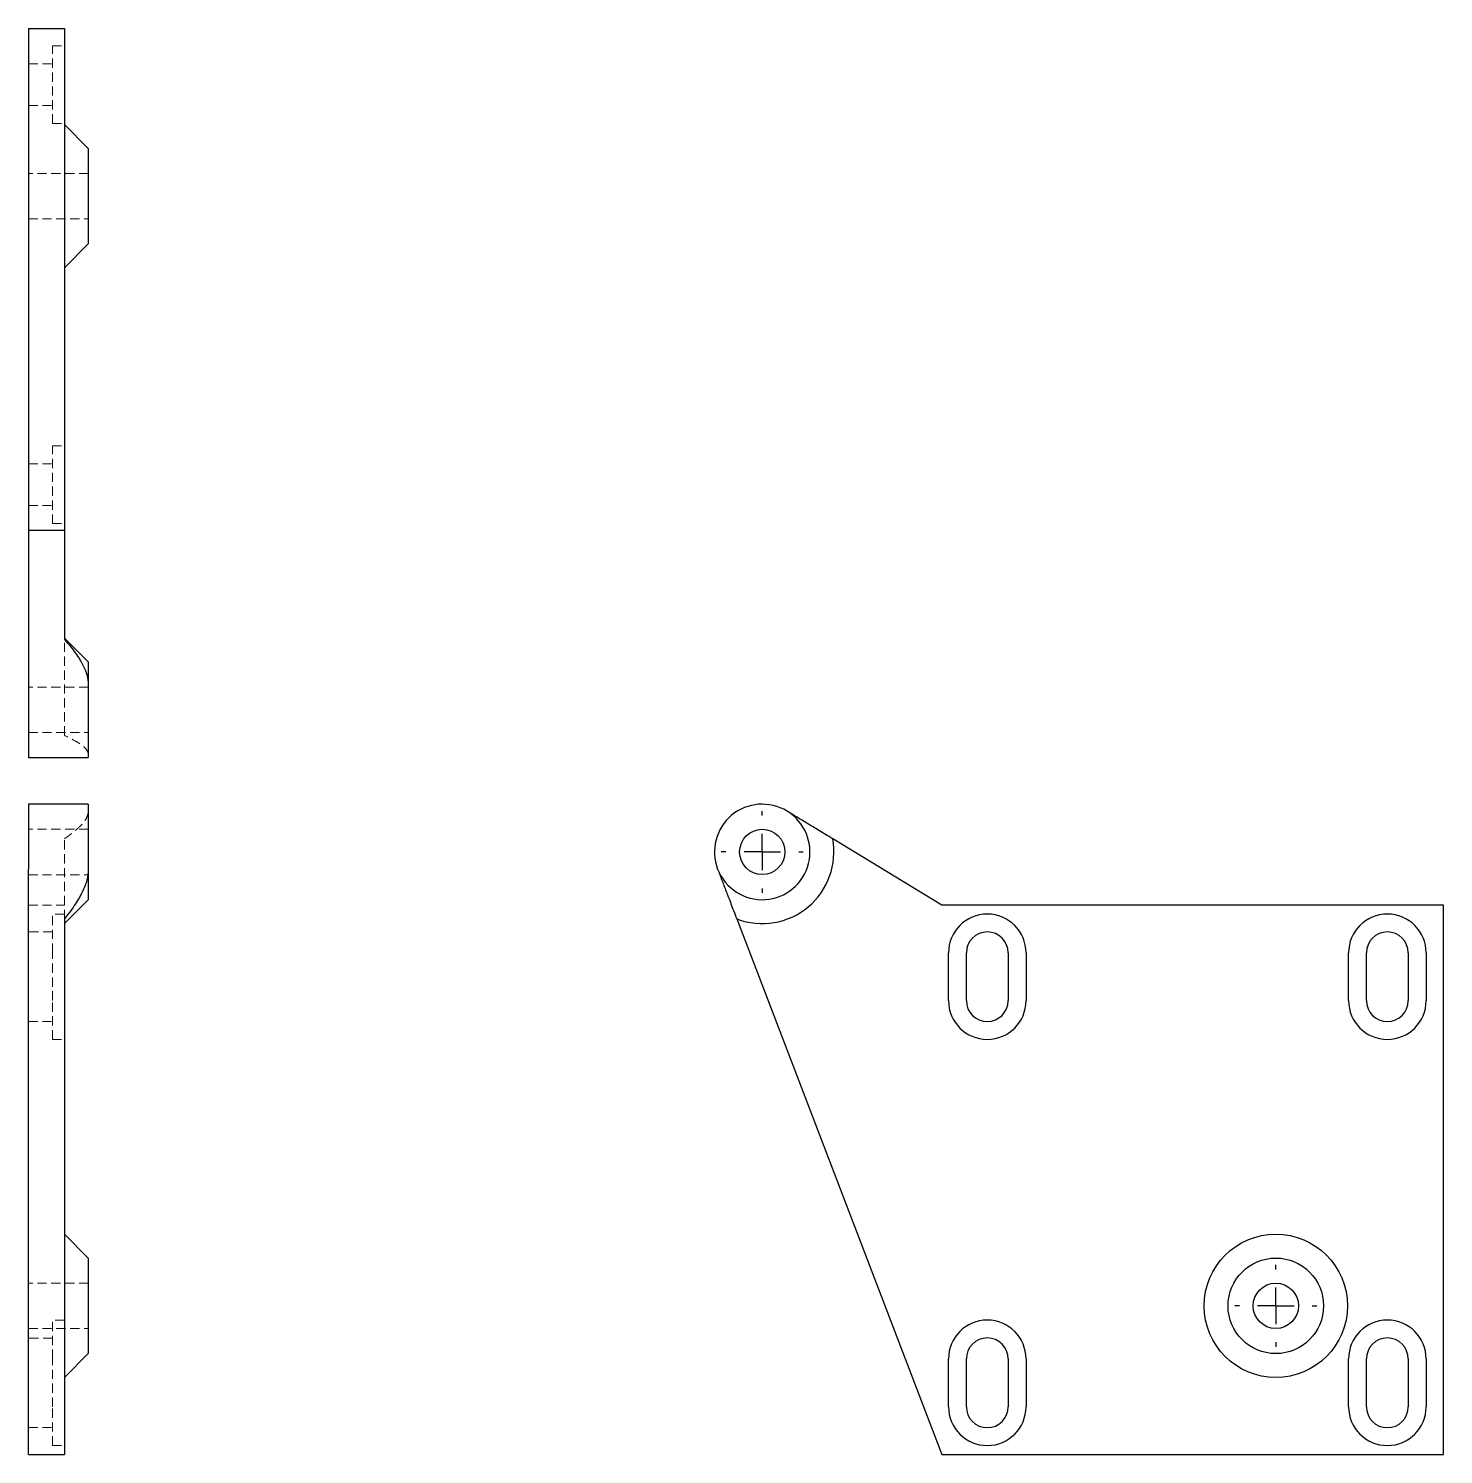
# Model space of a CAD drawing. Header units: millimetres. Extents: x 79 to 273, y 12 to 208.
import ezdxf

# ---------------------------------------------------------------- set-up
doc = ezdxf.new("R2010")
doc.units = ezdxf.units.MM
doc.linetypes.add('HIDDEN', pattern=[1.905, 1.27, -0.635])
doc.layers.add('10', color=7, linetype='Continuous')

# ---------------------------------------------------------------- blocks, each defined once
blk = doc.blocks.new('SW_CENTERMARKSYMBOL_0')
at = {"layer": '10', "color": 0}
for p, q in [((0, 5), (0, 5.61)), ((0, 0), (0, 2.5)), ((-5, 0), (-5.61, 0)), ((0, 0), (-2.5, 0)), ((0, 0), (0, -2.5)), ((0, 0), (2.5, 0)), ((5, 0), (5.61, 0)), ((0, -5), (0, -5.61))]:
    blk.add_line(p, q, dxfattribs=at)
blk = doc.blocks.new('SW_CENTERMARKSYMBOL_1')
at = {"layer": '10', "color": 0}
for p, q in [((0, 5), (0, 5.61)), ((0, 0), (0, 2.5)), ((-5, 0), (-5.61, 0)), ((0, 0), (-2.5, 0)), ((0, 0), (0, -2.5)), ((0, 0), (2.5, 0)), ((5, 0), (5.61, 0)), ((0, -5), (0, -5.61))]:
    blk.add_line(p, q, dxfattribs=at)

msp = doc.modelspace()

# ---------------------------------------------------------------- linework, layer by layer
at = {"color": 7, "linetype": 'Continuous', "lineweight": 25}
for p, q in [((78.9, 208), (83.82, 208)), ((78.9, 208), (78.9, 139.19)), ((83.82, 208), (83.82, 139.19)), ((87.1, 191.56), (83.82, 194.83)), ((87.1, 191.56), (87.1, 178.45)), ((83.82, 175.17), (87.1, 178.45)), ((78.9, 139.19), (83.82, 139.19)), ((78.9, 139.19), (78.9, 117.95)), ((83.82, 139.19), (83.82, 124.22)), ((87.1, 121.11), (83.82, 124.38)), ((87.1, 121.11), (87.1, 117.95)), ((78.9, 117.95), (78.9, 108)), ((87.1, 117.95), (87.1, 108)), ((78.9, 108), (87.1, 108)), ((87.1, 101.6), (78.9, 101.6)), ((78.9, 101.6), (78.9, 92.7)), ((87.1, 101.6), (87.1, 92.7)), ((204.19, 87.76), (189.22, 96.85)), ((78.9, 12.4), (78.9, 92.7)), ((87.1, 92.7), (87.1, 88.49)), ((83.82, 85.22), (87.1, 88.49)), ((273, 87.76), (204.19, 87.76)), ((273, 12.4), (273, 87.76)), ((83.82, 85.86), (83.82, 12.4)), ((176.05, 85.86), (204.19, 12.4)), ((205.09, 74.66), (205.09, 81.21)), ((207.55, 74.66), (207.55, 81.21)), ((213.28, 81.21), (213.28, 74.66)), ((215.74, 81.21), (215.74, 74.66)), ((259.98, 74.66), (259.98, 81.21)), ((262.43, 74.66), (262.43, 81.21)), ((268.17, 81.21), (268.17, 74.66)), ((270.62, 81.21), (270.62, 74.66)), ((87.1, 39.34), (83.82, 42.62)), ((87.1, 39.34), (87.1, 26.24)), ((83.82, 22.96), (87.1, 26.24)), ((205.09, 18.95), (205.09, 25.51)), ((207.55, 18.95), (207.55, 25.51)), ((213.28, 25.51), (213.28, 18.95)), ((215.74, 25.51), (215.74, 18.95)), ((259.98, 18.95), (259.98, 25.51)), ((262.43, 18.95), (262.43, 25.51)), ((268.17, 25.51), (268.17, 18.95)), ((270.62, 25.51), (270.62, 18.95)), ((78.9, 12.4), (83.82, 12.4)), ((204.19, 12.4), (273, 12.4))]:
    msp.add_line(p, q, dxfattribs=at)
at = {"color": 7, "linetype": 'HIDDEN', "lineweight": 18}
for p, q in [((82.18, 205.62), (83.82, 205.62)), ((82.18, 194.98), (82.18, 205.62)), ((78.9, 203.17), (82.18, 203.17)), ((78.9, 197.43), (82.18, 197.43)), ((82.18, 194.98), (83.82, 194.98)), ((87.1, 188.11), (78.9, 188.11)), ((78.9, 181.89), (87.1, 181.89)), ((82.18, 150.74), (83.82, 150.74)), ((82.18, 140.09), (82.18, 150.74)), ((78.9, 148.28), (82.18, 148.28)), ((78.9, 142.55), (82.18, 142.55)), ((82.18, 140.09), (83.82, 140.09)), ((83.82, 111.05), (83.82, 124.22)), ((87.1, 117.67), (78.9, 117.67)), ((78.9, 111.44), (87.1, 111.44)), ((87.1, 98.16), (78.9, 98.16)), ((83.82, 85.86), (83.82, 96.85)), ((78.9, 91.93), (87.1, 91.93)), ((78.9, 87.76), (83.82, 87.76)), ((82.18, 81.21), (82.18, 86.53)), ((83.82, 86.53), (82.18, 86.53)), ((82.18, 84.08), (78.9, 84.08)), ((82.18, 74.66), (82.18, 81.21)), ((82.18, 69.33), (82.18, 74.66)), ((78.9, 71.79), (82.18, 71.79)), ((82.18, 69.33), (83.82, 69.33)), ((87.1, 35.9), (78.9, 35.9)), ((78.9, 29.68), (87.1, 29.68)), ((82.18, 25.51), (82.18, 30.83)), ((83.82, 30.83), (82.18, 30.83)), ((82.18, 28.37), (78.9, 28.37)), ((82.18, 18.95), (82.18, 25.51)), ((82.18, 13.63), (82.18, 18.95)), ((78.9, 16.09), (82.18, 16.09)), ((82.18, 13.63), (83.82, 13.63))]:
    msp.add_line(p, q, dxfattribs=at)
at = {"color": 7, "linetype": 'Continuous', "lineweight": 25}
for centre, radius in [((179.55, 95.05), 3.11), ((250, 32.79), 9.83), ((250, 32.79), 6.55), ((250, 32.79), 3.11)]:
    msp.add_circle(centre, radius, dxfattribs=at)
for centre, radius, start, end in [((179.55, 95.05), 6.55, 58.7498, 200.9569), ((179.55, 95.05), 6.55, 200.9569, 58.7498), ((179.55, 95.05), 9.83, 249.1466, 10.5601), ((210.42, 81.21), 5.32, 360, 180), ((265.3, 81.21), 5.32, 0, 180), ((210.42, 81.21), 2.87, 0, 180), ((265.3, 81.21), 2.87, 0, 180), ((210.42, 74.66), 5.32, 180, 360), ((210.42, 74.66), 2.87, 180, 360), ((265.3, 74.66), 5.32, 180.0002, 0), ((265.3, 74.66), 2.87, 180, 0), ((210.42, 25.51), 5.32, 0, 180), ((265.3, 25.51), 5.32, 360, 180), ((210.42, 25.51), 2.87, 0, 180), ((265.3, 25.51), 2.87, 360, 180), ((210.42, 18.95), 5.32, 180, 0), ((210.42, 18.95), 2.87, 180, 0), ((265.3, 18.95), 5.32, 180, 360), ((265.3, 18.95), 2.87, 180, 0)]:
    msp.add_arc(centre, radius, start, end, dxfattribs=at)
for points in [[(83.82, 124.22), (84.43, 123.52), (84.92, 122.9), (85.74, 121.77), (86.06, 121.25), (86.58, 120.26), (86.77, 119.79), (87.03, 118.87), (87.1, 118.42), (87.1, 117.95)], [(189.22, 96.85), (188.52, 97.27), (187.9, 97.65), (186.77, 98.34), (186.25, 98.65), (185.26, 99.25), (184.79, 99.53), (183.87, 100.09), (183.42, 100.37), (182.95, 100.65)], [(87.1, 92.7), (87.1, 92.19), (87.03, 91.7), (86.77, 90.69), (86.58, 90.18), (86.06, 89.11), (85.74, 88.54), (84.92, 87.3), (84.43, 86.63), (83.82, 85.86)], [(173.43, 92.7), (173.63, 92.19), (173.82, 91.7), (174.2, 90.69), (174.4, 90.18), (174.81, 89.11), (175.03, 88.54), (175.5, 87.3), (175.76, 86.63), (176.05, 85.86)]]:
    msp.add_open_spline(points, degree=3, knots=[0, 0, 0, 0, 0.25, 0.25, 0.5, 0.5, 0.75, 0.75, 1, 1, 1, 1], dxfattribs=at)
at = {"color": 7, "linetype": 'HIDDEN', "lineweight": 18}
for points in [[(87.1, 108.43), (87.1, 108.63), (87.03, 108.82), (86.77, 109.2), (86.58, 109.4), (86.06, 109.81), (85.74, 110.03), (84.92, 110.5), (84.43, 110.76), (83.82, 111.05)], [(83.82, 96.85), (84.43, 97.27), (84.92, 97.65), (85.74, 98.34), (86.06, 98.65), (86.58, 99.25), (86.77, 99.53), (87.03, 100.09), (87.1, 100.37), (87.1, 100.65)]]:
    msp.add_open_spline(points, degree=3, knots=[0, 0, 0, 0, 0.25, 0.25, 0.5, 0.5, 0.75, 0.75, 1, 1, 1, 1], dxfattribs=at)

# ---------------------------------------------------------------- block references
at = {"layer": '10'}
for name, p in [('SW_CENTERMARKSYMBOL_1', (179.55, 95.05)), ('SW_CENTERMARKSYMBOL_0', (250, 32.79))]:
    msp.add_blockref(name, p, dxfattribs=at)

doc.saveas('drawing.dxf')
